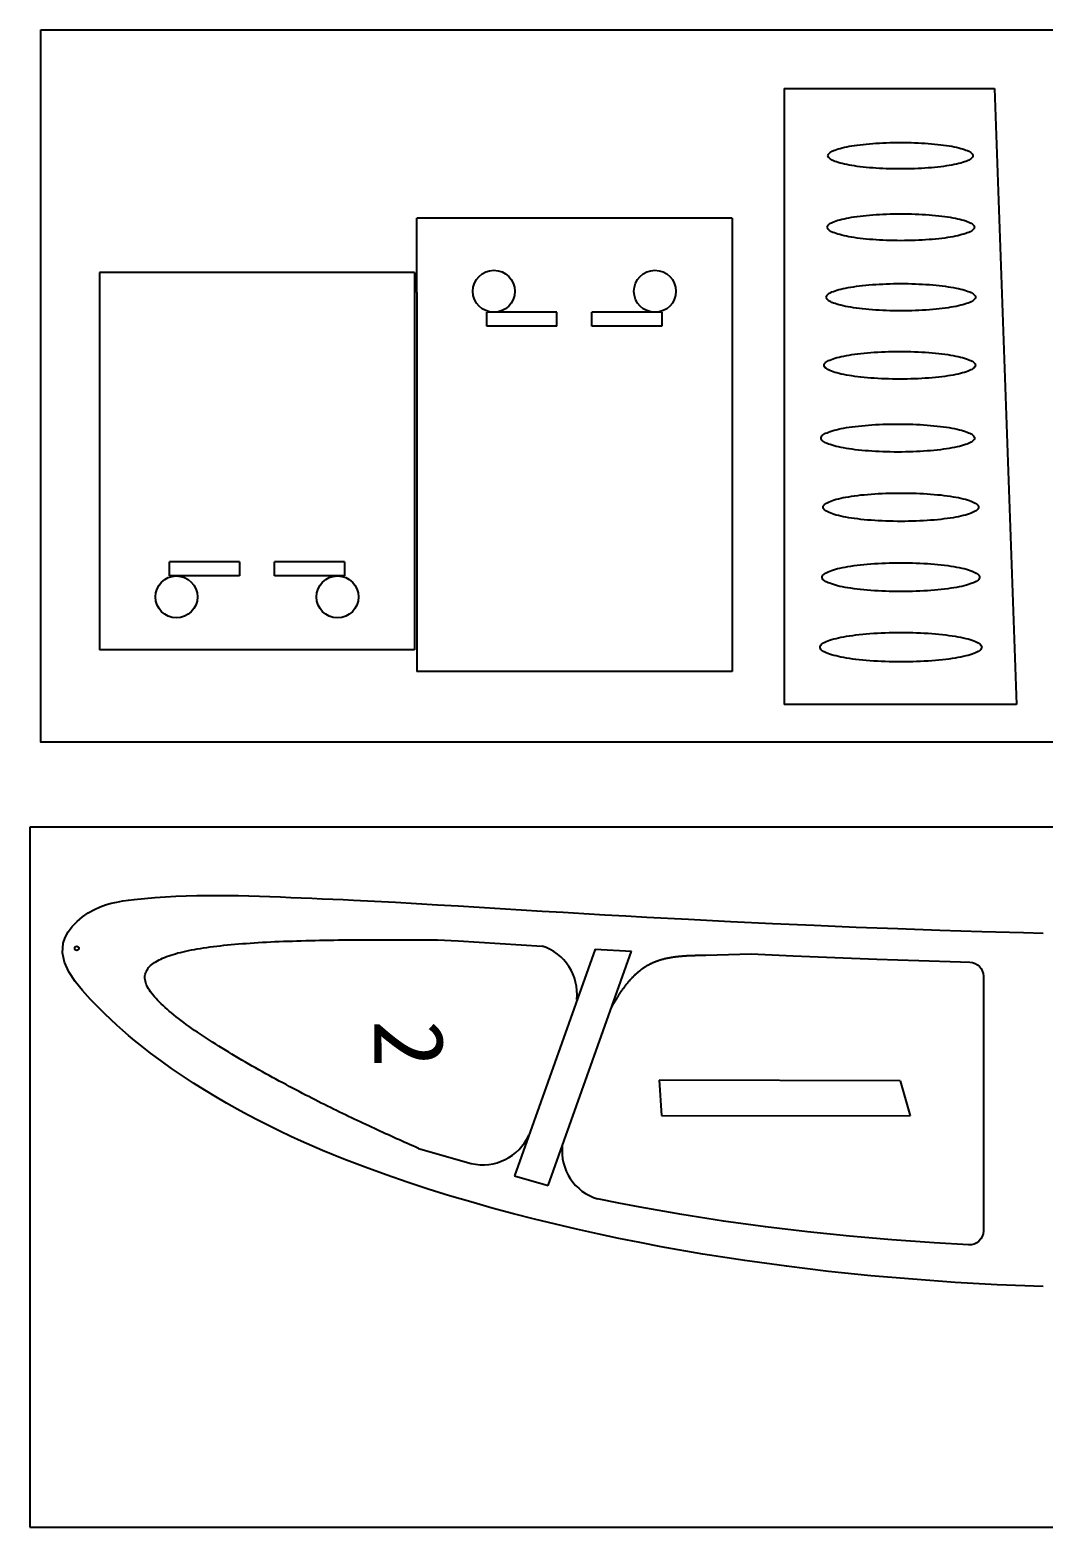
# Model space of a CAD drawing. Header units: inches. Extents: x 33 to 1703, y 106 to 883.
# Drawn here: x 34.3 to 179, y 625.5 to 839.3 of the extents above; entities that cross this region are included whole.
import ezdxf

# ---------------------------------------------------------------- set-up
doc = ezdxf.new("R2010")
doc.units = ezdxf.units.IN
doc.header["$MEASUREMENT"] = 0
doc.layers.add('7', color=7, linetype='Continuous')
doc.styles.add('样式_4', font='txt', dxfattribs={"height": 10})

msp = doc.modelspace()

# ---------------------------------------------------------------- linework, layer by layer
at = {"color": 0}
msp.add_line((142, 830.96), (172.04, 830.96), dxfattribs=at)
for p, q in [((142, 830.96), (142, 742.96)), ((172.04, 830.96), (175.15, 742.96)), ((134.54, 812.45), (89.54, 812.45)), ((89.54, 801.84), (89.54, 812.45)), ((134.54, 812.45), (134.56, 747.71)), ((44.21, 804.7), (44.21, 750.8)), ((89.21, 804.7), (44.21, 804.7)), ((89.21, 804.7), (89.21, 750.8)), ((89.54, 801.84), (89.54, 747.71)), ((134.54, 801.84), (134.54, 801.84)), ((109.54, 799.01), (99.54, 799.01)), ((99.54, 797.01), (99.54, 799.01)), ((109.54, 797.01), (109.54, 799.01)), ((124.54, 799.01), (114.54, 799.01)), ((114.54, 797.01), (114.54, 799.01)), ((124.54, 799.01), (124.54, 797.01)), ((109.54, 797.01), (99.54, 797.01)), ((124.54, 797.01), (114.54, 797.01)), ((134.55, 796.84), (134.54, 796.84)), ((89.54, 783.73), (89.54, 778.73)), ((134.55, 783.73), (134.54, 783.73)), ((134.54, 783.73), (134.54, 778.73)), ((134.54, 778.73), (134.55, 778.73)), ((64.21, 763.35), (54.21, 763.35)), ((54.21, 761.35), (54.21, 763.35)), ((64.21, 763.35), (64.21, 761.35)), ((79.21, 763.35), (69.21, 763.35)), ((69.21, 761.35), (69.21, 763.35)), ((79.21, 763.35), (79.21, 761.35)), ((64.21, 761.35), (54.21, 761.35)), ((79.21, 761.35), (69.21, 761.35)), ((89.21, 750.8), (44.21, 750.8)), ((134.56, 747.71), (89.54, 747.71)), ((175.15, 742.96), (142, 742.96)), ((1034.3, 725.47), (34.3, 725.47)), ((34.3, 725.47), (34.3, 625.47)), ((34.3, 625.47), (1034.3, 625.47))]:
    msp.add_line(p, q)
at = {"color": 3}
for p, q in [((115.01, 708.04), (103.47, 675.65)), ((115.01, 708.04), (120.19, 707.75)), ((108.29, 674.27), (120.19, 707.75)), ((89.76, 679.56), (97.3, 677.41)), ((103.47, 675.65), (108.29, 674.27))]:
    msp.add_line(p, q, dxfattribs=at)
at = {"color": 4}
for p, q in [((124.15, 689.29), (124.46, 684.28)), ((158.54, 689.2), (124.15, 689.29)), ((158.54, 689.2), (160, 684.22)), ((124.46, 684.28), (160, 684.22))]:
    msp.add_line(p, q, dxfattribs=at)
msp.add_lwpolyline([(35.84, 839.35), (394.56, 839.35), (394.56, 737.58), (35.84, 737.58)], close=True)
for points in [[(148.24, 821.38, 0), (148.25, 821.47, 0), (148.29, 821.56, 0), (148.35, 821.65, 0), (148.44, 821.75, 0), (148.55, 821.84, 0), (148.69, 821.93, 0), (148.85, 822.01, 0), (149.03, 822.1, 0), (149.23, 822.19, 0), (149.46, 822.27, 0), (149.71, 822.35, 0), (149.98, 822.43, 0), (150.28, 822.5, 0), (150.59, 822.58, 0), (150.92, 822.65, 0), (151.27, 822.72, 0), (151.64, 822.78, 0), (152.02, 822.84, 0), (152.43, 822.9, 0), (152.84, 822.95, 0), (153.27, 823, 0), (153.71, 823.05, 0), (154.17, 823.09, 0), (154.63, 823.13, 0), (155.1, 823.16, 0), (155.59, 823.19, 0), (156.08, 823.21, 0), (156.57, 823.23, 0), (157.07, 823.25, 0), (157.58, 823.26, 0), (158.08, 823.27, 0), (158.59, 823.27, 0), (159.1, 823.27, 0), (159.61, 823.26, 0), (160.11, 823.25, 0), (160.61, 823.23, 0), (161.11, 823.21, 0), (161.6, 823.19, 0), (162.08, 823.16, 0), (162.55, 823.13, 0), (163.02, 823.09, 0), (163.47, 823.05, 0), (163.91, 823, 0), (164.34, 822.95, 0), (164.76, 822.9, 0), (165.16, 822.84, 0), (165.54, 822.78, 0), (165.91, 822.72, 0), (166.26, 822.65, 0), (166.59, 822.58, 0), (166.91, 822.5, 0), (167.2, 822.43, 0), (167.47, 822.35, 0), (167.72, 822.27, 0), (167.95, 822.19, 0), (168.16, 822.1, 0), (168.34, 822.01, 0), (168.5, 821.93, 0), (168.63, 821.84, 0), (168.74, 821.75, 0), (168.83, 821.65, 0), (168.89, 821.56, 0), (168.93, 821.47, 0), (168.94, 821.38, 0), (168.93, 821.28, 0), (168.89, 821.19, 0), (168.83, 821.1, 0), (168.74, 821.01, 0), (168.63, 820.92, 0), (168.5, 820.83, 0), (168.34, 820.74, 0), (168.16, 820.65, 0), (167.95, 820.57, 0), (167.72, 820.48, 0), (167.47, 820.4, 0), (167.2, 820.33, 0), (166.91, 820.25, 0), (166.59, 820.18, 0), (166.26, 820.11, 0), (165.91, 820.04, 0), (165.54, 819.97, 0), (165.16, 819.91, 0), (164.76, 819.86, 0), (164.34, 819.8, 0), (163.91, 819.75, 0), (163.47, 819.71, 0), (163.02, 819.67, 0), (162.55, 819.63, 0), (162.08, 819.59, 0), (161.6, 819.57, 0), (161.11, 819.54, 0), (160.61, 819.52, 0), (160.11, 819.5, 0), (159.61, 819.49, 0), (159.1, 819.49, 0), (158.59, 819.48, 0), (158.08, 819.49, 0), (157.58, 819.49, 0), (157.07, 819.5, 0), (156.57, 819.52, 0), (156.08, 819.54, 0), (155.59, 819.57, 0), (155.1, 819.59, 0), (154.63, 819.63, 0), (154.17, 819.67, 0), (153.71, 819.71, 0), (153.27, 819.75, 0), (152.84, 819.8, 0), (152.43, 819.86, 0), (152.02, 819.91, 0), (151.64, 819.97, 0), (151.27, 820.04, 0), (150.92, 820.11, 0), (150.59, 820.18, 0), (150.28, 820.25, 0), (149.98, 820.33, 0), (149.71, 820.4, 0), (149.46, 820.48, 0), (149.23, 820.57, 0), (149.03, 820.65, 0), (148.85, 820.74, 0), (148.69, 820.83, 0), (148.55, 820.92, 0), (148.44, 821.01, 0), (148.35, 821.1, 0), (148.29, 821.19, 0), (148.25, 821.28, 0), (148.24, 821.38, 0)], [(148.15, 811.17, 0), (148.16, 811.26, 0), (148.2, 811.35, 0), (148.27, 811.45, 0), (148.35, 811.54, 0), (148.47, 811.63, 0), (148.6, 811.72, 0), (148.77, 811.81, 0), (148.95, 811.9, 0), (149.16, 811.99, 0), (149.39, 812.07, 0), (149.65, 812.15, 0), (149.92, 812.23, 0), (150.22, 812.31, 0), (150.54, 812.38, 0), (150.87, 812.46, 0), (151.23, 812.52, 0), (151.6, 812.59, 0), (151.99, 812.65, 0), (152.4, 812.71, 0), (152.82, 812.76, 0), (153.25, 812.81, 0), (153.7, 812.86, 0), (154.16, 812.9, 0), (154.63, 812.94, 0), (155.11, 812.97, 0), (155.6, 813, 0), (156.1, 813.03, 0), (156.6, 813.05, 0), (157.11, 813.06, 0), (157.62, 813.08, 0), (158.14, 813.08, 0), (158.65, 813.09, 0), (159.17, 813.08, 0), (159.68, 813.08, 0), (160.19, 813.06, 0), (160.7, 813.05, 0), (161.2, 813.03, 0), (161.7, 813, 0), (162.19, 812.97, 0), (162.67, 812.94, 0), (163.14, 812.9, 0), (163.6, 812.86, 0), (164.05, 812.81, 0), (164.48, 812.76, 0), (164.91, 812.71, 0), (165.31, 812.65, 0), (165.7, 812.59, 0), (166.08, 812.52, 0), (166.43, 812.46, 0), (166.77, 812.38, 0), (167.08, 812.31, 0), (167.38, 812.23, 0), (167.66, 812.15, 0), (167.91, 812.07, 0), (168.14, 811.99, 0), (168.35, 811.9, 0), (168.54, 811.81, 0), (168.7, 811.72, 0), (168.84, 811.63, 0), (168.95, 811.54, 0), (169.04, 811.45, 0), (169.1, 811.35, 0), (169.14, 811.26, 0), (169.15, 811.17, 0), (169.14, 811.07, 0), (169.1, 810.98, 0), (169.04, 810.88, 0), (168.95, 810.79, 0), (168.84, 810.7, 0), (168.7, 810.61, 0), (168.54, 810.52, 0), (168.35, 810.43, 0), (168.14, 810.34, 0), (167.91, 810.26, 0), (167.66, 810.18, 0), (167.38, 810.1, 0), (167.08, 810.02, 0), (166.77, 809.95, 0), (166.43, 809.88, 0), (166.08, 809.81, 0), (165.7, 809.74, 0), (165.31, 809.68, 0), (164.91, 809.62, 0), (164.48, 809.57, 0), (164.05, 809.52, 0), (163.6, 809.47, 0), (163.14, 809.43, 0), (162.67, 809.39, 0), (162.19, 809.36, 0), (161.7, 809.33, 0), (161.2, 809.3, 0), (160.7, 809.28, 0), (160.19, 809.27, 0), (159.68, 809.25, 0), (159.17, 809.25, 0), (158.65, 809.24, 0), (158.14, 809.25, 0), (157.62, 809.25, 0), (157.11, 809.27, 0), (156.6, 809.28, 0), (156.1, 809.3, 0), (155.6, 809.33, 0), (155.11, 809.36, 0), (154.63, 809.39, 0), (154.16, 809.43, 0), (153.7, 809.47, 0), (153.25, 809.52, 0), (152.82, 809.57, 0), (152.4, 809.62, 0), (151.99, 809.68, 0), (151.6, 809.74, 0), (151.23, 809.81, 0), (150.87, 809.88, 0), (150.54, 809.95, 0), (150.22, 810.02, 0), (149.92, 810.1, 0), (149.65, 810.18, 0), (149.39, 810.26, 0), (149.16, 810.34, 0), (148.95, 810.43, 0), (148.77, 810.52, 0), (148.6, 810.61, 0), (148.47, 810.7, 0), (148.35, 810.79, 0), (148.27, 810.88, 0), (148.2, 810.98, 0), (148.16, 811.07, 0), (148.15, 811.17, 0)], [(148, 801.17, 0), (148.02, 801.26, 0), (148.06, 801.36, 0), (148.12, 801.45, 0), (148.21, 801.55, 0), (148.32, 801.64, 0), (148.46, 801.73, 0), (148.63, 801.82, 0), (148.81, 801.91, 0), (149.03, 802, 0), (149.26, 802.08, 0), (149.52, 802.17, 0), (149.8, 802.25, 0), (150.1, 802.33, 0), (150.42, 802.4, 0), (150.76, 802.47, 0), (151.12, 802.54, 0), (151.5, 802.61, 0), (151.9, 802.67, 0), (152.31, 802.73, 0), (152.74, 802.78, 0), (153.18, 802.84, 0), (153.63, 802.88, 0), (154.1, 802.93, 0), (154.58, 802.96, 0), (155.06, 803, 0), (155.56, 803.03, 0), (156.06, 803.05, 0), (156.57, 803.08, 0), (157.09, 803.09, 0), (157.61, 803.1, 0), (158.13, 803.11, 0), (158.65, 803.11, 0), (159.17, 803.11, 0), (159.7, 803.1, 0), (160.21, 803.09, 0), (160.73, 803.08, 0), (161.24, 803.05, 0), (161.74, 803.03, 0), (162.24, 803, 0), (162.73, 802.96, 0), (163.2, 802.93, 0), (163.67, 802.88, 0), (164.13, 802.84, 0), (164.57, 802.78, 0), (164.99, 802.73, 0), (165.41, 802.67, 0), (165.8, 802.61, 0), (166.18, 802.54, 0), (166.54, 802.47, 0), (166.88, 802.4, 0), (167.2, 802.33, 0), (167.5, 802.25, 0), (167.78, 802.17, 0), (168.04, 802.08, 0), (168.28, 802, 0), (168.49, 801.91, 0), (168.68, 801.82, 0), (168.84, 801.73, 0), (168.98, 801.64, 0), (169.09, 801.55, 0), (169.18, 801.45, 0), (169.25, 801.36, 0), (169.29, 801.26, 0), (169.3, 801.17, 0), (169.29, 801.07, 0), (169.25, 800.97, 0), (169.18, 800.88, 0), (169.09, 800.79, 0), (168.98, 800.69, 0), (168.84, 800.6, 0), (168.68, 800.51, 0), (168.49, 800.42, 0), (168.28, 800.33, 0), (168.04, 800.25, 0), (167.78, 800.16, 0), (167.5, 800.08, 0), (167.2, 800.01, 0), (166.88, 799.93, 0), (166.54, 799.86, 0), (166.18, 799.79, 0), (165.8, 799.72, 0), (165.41, 799.66, 0), (164.99, 799.6, 0), (164.57, 799.55, 0), (164.13, 799.49, 0), (163.67, 799.45, 0), (163.2, 799.4, 0), (162.73, 799.37, 0), (162.24, 799.33, 0), (161.74, 799.3, 0), (161.24, 799.28, 0), (160.73, 799.26, 0), (160.21, 799.24, 0), (159.7, 799.23, 0), (159.17, 799.22, 0), (158.65, 799.22, 0), (158.13, 799.22, 0), (157.61, 799.23, 0), (157.09, 799.24, 0), (156.57, 799.26, 0), (156.06, 799.28, 0), (155.56, 799.3, 0), (155.06, 799.33, 0), (154.58, 799.37, 0), (154.1, 799.4, 0), (153.63, 799.45, 0), (153.18, 799.49, 0), (152.74, 799.55, 0), (152.31, 799.6, 0), (151.9, 799.66, 0), (151.5, 799.72, 0), (151.12, 799.79, 0), (150.76, 799.86, 0), (150.42, 799.93, 0), (150.1, 800.01, 0), (149.8, 800.08, 0), (149.52, 800.16, 0), (149.26, 800.25, 0), (149.03, 800.33, 0), (148.81, 800.42, 0), (148.63, 800.51, 0), (148.46, 800.6, 0), (148.32, 800.69, 0), (148.21, 800.79, 0), (148.12, 800.88, 0), (148.06, 800.97, 0), (148.02, 801.07, 0), (148, 801.17, 0)], [(147.7, 791.44, 0), (147.72, 791.53, 0), (147.76, 791.63, 0), (147.82, 791.73, 0), (147.91, 791.82, 0), (148.03, 791.92, 0), (148.17, 792.01, 0), (148.33, 792.1, 0), (148.53, 792.19, 0), (148.74, 792.28, 0), (148.98, 792.37, 0), (149.24, 792.45, 0), (149.52, 792.54, 0), (149.83, 792.61, 0), (150.15, 792.69, 0), (150.5, 792.76, 0), (150.87, 792.83, 0), (151.25, 792.9, 0), (151.65, 792.96, 0), (152.07, 793.02, 0), (152.5, 793.08, 0), (152.95, 793.13, 0), (153.41, 793.18, 0), (153.88, 793.22, 0), (154.37, 793.26, 0), (154.86, 793.3, 0), (155.36, 793.33, 0), (155.88, 793.35, 0), (156.39, 793.37, 0), (156.91, 793.39, 0), (157.44, 793.4, 0), (157.97, 793.41, 0), (158.5, 793.41, 0), (159.03, 793.41, 0), (159.56, 793.4, 0), (160.08, 793.39, 0), (160.6, 793.37, 0), (161.12, 793.35, 0), (161.63, 793.33, 0), (162.14, 793.3, 0), (162.63, 793.26, 0), (163.11, 793.22, 0), (163.59, 793.18, 0), (164.05, 793.13, 0), (164.5, 793.08, 0), (164.93, 793.02, 0), (165.35, 792.96, 0), (165.75, 792.9, 0), (166.13, 792.83, 0), (166.5, 792.76, 0), (166.84, 792.69, 0), (167.17, 792.61, 0), (167.47, 792.54, 0), (167.76, 792.45, 0), (168.02, 792.37, 0), (168.26, 792.28, 0), (168.47, 792.19, 0), (168.66, 792.1, 0), (168.83, 792.01, 0), (168.97, 791.92, 0), (169.09, 791.82, 0), (169.18, 791.73, 0), (169.24, 791.63, 0), (169.28, 791.53, 0), (169.29, 791.44, 0), (169.28, 791.34, 0), (169.24, 791.24, 0), (169.18, 791.15, 0), (169.09, 791.05, 0), (168.97, 790.96, 0), (168.83, 790.86, 0), (168.66, 790.77, 0), (168.47, 790.68, 0), (168.26, 790.59, 0), (168.02, 790.51, 0), (167.76, 790.42, 0), (167.47, 790.34, 0), (167.17, 790.26, 0), (166.84, 790.19, 0), (166.5, 790.11, 0), (166.13, 790.04, 0), (165.75, 789.98, 0), (165.35, 789.91, 0), (164.93, 789.85, 0), (164.5, 789.8, 0), (164.05, 789.74, 0), (163.59, 789.7, 0), (163.11, 789.65, 0), (162.63, 789.61, 0), (162.14, 789.58, 0), (161.63, 789.55, 0), (161.12, 789.52, 0), (160.6, 789.5, 0), (160.08, 789.48, 0), (159.56, 789.47, 0), (159.03, 789.47, 0), (158.5, 789.46, 0), (157.97, 789.47, 0), (157.44, 789.47, 0), (156.91, 789.48, 0), (156.39, 789.5, 0), (155.88, 789.52, 0), (155.36, 789.55, 0), (154.86, 789.58, 0), (154.37, 789.61, 0), (153.88, 789.65, 0), (153.41, 789.7, 0), (152.95, 789.74, 0), (152.5, 789.8, 0), (152.07, 789.85, 0), (151.65, 789.91, 0), (151.25, 789.98, 0), (150.87, 790.04, 0), (150.5, 790.11, 0), (150.15, 790.19, 0), (149.83, 790.26, 0), (149.52, 790.34, 0), (149.24, 790.42, 0), (148.98, 790.51, 0), (148.74, 790.59, 0), (148.53, 790.68, 0), (148.33, 790.77, 0), (148.17, 790.86, 0), (148.03, 790.96, 0), (147.91, 791.05, 0), (147.82, 791.15, 0), (147.76, 791.24, 0), (147.72, 791.34, 0), (147.7, 791.44, 0)], [(147.27, 781.05, 0), (147.29, 781.15, 0), (147.33, 781.24, 0), (147.39, 781.34, 0), (147.48, 781.44, 0), (147.6, 781.53, 0), (147.75, 781.63, 0), (147.91, 781.72, 0), (148.11, 781.81, 0), (148.32, 781.9, 0), (148.57, 781.99, 0), (148.83, 782.08, 0), (149.12, 782.16, 0), (149.43, 782.24, 0), (149.76, 782.32, 0), (150.11, 782.39, 0), (150.48, 782.46, 0), (150.87, 782.53, 0), (151.27, 782.59, 0), (151.7, 782.66, 0), (152.14, 782.71, 0), (152.59, 782.76, 0), (153.06, 782.81, 0), (153.54, 782.86, 0), (154.03, 782.9, 0), (154.53, 782.93, 0), (155.04, 782.96, 0), (155.56, 782.99, 0), (156.08, 783.01, 0), (156.61, 783.03, 0), (157.14, 783.04, 0), (157.68, 783.05, 0), (158.22, 783.05, 0), (158.75, 783.05, 0), (159.29, 783.04, 0), (159.82, 783.03, 0), (160.35, 783.01, 0), (160.88, 782.99, 0), (161.39, 782.96, 0), (161.9, 782.93, 0), (162.4, 782.9, 0), (162.9, 782.86, 0), (163.38, 782.81, 0), (163.84, 782.76, 0), (164.3, 782.71, 0), (164.74, 782.66, 0), (165.16, 782.59, 0), (165.57, 782.53, 0), (165.95, 782.46, 0), (166.33, 782.39, 0), (166.68, 782.32, 0), (167.01, 782.24, 0), (167.32, 782.16, 0), (167.6, 782.08, 0), (167.87, 781.99, 0), (168.11, 781.9, 0), (168.33, 781.81, 0), (168.52, 781.72, 0), (168.69, 781.63, 0), (168.83, 781.53, 0), (168.95, 781.44, 0), (169.04, 781.34, 0), (169.11, 781.24, 0), (169.15, 781.15, 0), (169.16, 781.05, 0), (169.15, 780.95, 0), (169.11, 780.85, 0), (169.04, 780.75, 0), (168.95, 780.66, 0), (168.83, 780.56, 0), (168.69, 780.47, 0), (168.52, 780.37, 0), (168.33, 780.28, 0), (168.11, 780.19, 0), (167.87, 780.1, 0), (167.6, 780.02, 0), (167.32, 779.94, 0), (167.01, 779.86, 0), (166.68, 779.78, 0), (166.33, 779.7, 0), (165.95, 779.63, 0), (165.57, 779.56, 0), (165.16, 779.5, 0), (164.74, 779.44, 0), (164.3, 779.38, 0), (163.84, 779.33, 0), (163.38, 779.28, 0), (162.9, 779.24, 0), (162.4, 779.2, 0), (161.9, 779.16, 0), (161.39, 779.13, 0), (160.88, 779.11, 0), (160.35, 779.08, 0), (159.82, 779.07, 0), (159.29, 779.06, 0), (158.75, 779.05, 0), (158.22, 779.05, 0), (157.68, 779.05, 0), (157.14, 779.06, 0), (156.61, 779.07, 0), (156.08, 779.08, 0), (155.56, 779.11, 0), (155.04, 779.13, 0), (154.53, 779.16, 0), (154.03, 779.2, 0), (153.54, 779.24, 0), (153.06, 779.28, 0), (152.59, 779.33, 0), (152.14, 779.38, 0), (151.7, 779.44, 0), (151.27, 779.5, 0), (150.87, 779.56, 0), (150.48, 779.63, 0), (150.11, 779.7, 0), (149.76, 779.78, 0), (149.43, 779.86, 0), (149.12, 779.94, 0), (148.83, 780.02, 0), (148.57, 780.1, 0), (148.32, 780.19, 0), (148.11, 780.28, 0), (147.91, 780.37, 0), (147.75, 780.47, 0), (147.6, 780.56, 0), (147.48, 780.66, 0), (147.39, 780.75, 0), (147.33, 780.85, 0), (147.29, 780.95, 0), (147.27, 781.05, 0)], [(147.56, 771.17, 0), (147.57, 771.26, 0), (147.61, 771.36, 0), (147.68, 771.46, 0), (147.77, 771.56, 0), (147.89, 771.66, 0), (148.04, 771.75, 0), (148.21, 771.85, 0), (148.4, 771.94, 0), (148.63, 772.03, 0), (148.87, 772.12, 0), (149.14, 772.21, 0), (149.43, 772.29, 0), (149.74, 772.37, 0), (150.08, 772.45, 0), (150.43, 772.53, 0), (150.81, 772.6, 0), (151.2, 772.67, 0), (151.62, 772.73, 0), (152.04, 772.79, 0), (152.49, 772.85, 0), (152.95, 772.91, 0), (153.42, 772.95, 0), (153.91, 773, 0), (154.41, 773.04, 0), (154.92, 773.08, 0), (155.43, 773.11, 0), (155.96, 773.13, 0), (156.49, 773.15, 0), (157.02, 773.17, 0), (157.56, 773.18, 0), (158.11, 773.19, 0), (158.65, 773.19, 0), (159.2, 773.19, 0), (159.74, 773.18, 0), (160.28, 773.17, 0), (160.82, 773.15, 0), (161.35, 773.13, 0), (161.87, 773.11, 0), (162.39, 773.08, 0), (162.9, 773.04, 0), (163.39, 773, 0), (163.88, 772.95, 0), (164.35, 772.91, 0), (164.81, 772.85, 0), (165.26, 772.79, 0), (165.69, 772.73, 0), (166.1, 772.67, 0), (166.49, 772.6, 0), (166.87, 772.53, 0), (167.22, 772.45, 0), (167.56, 772.37, 0), (167.87, 772.29, 0), (168.16, 772.21, 0), (168.43, 772.12, 0), (168.68, 772.03, 0), (168.9, 771.94, 0), (169.09, 771.85, 0), (169.26, 771.75, 0), (169.41, 771.66, 0), (169.53, 771.56, 0), (169.62, 771.46, 0), (169.69, 771.36, 0), (169.73, 771.26, 0), (169.74, 771.17, 0), (169.73, 771.07, 0), (169.69, 770.97, 0), (169.62, 770.87, 0), (169.53, 770.77, 0), (169.41, 770.67, 0), (169.26, 770.58, 0), (169.09, 770.48, 0), (168.9, 770.39, 0), (168.68, 770.3, 0), (168.43, 770.21, 0), (168.16, 770.12, 0), (167.87, 770.04, 0), (167.56, 769.96, 0), (167.22, 769.88, 0), (166.87, 769.8, 0), (166.49, 769.73, 0), (166.1, 769.66, 0), (165.69, 769.6, 0), (165.26, 769.54, 0), (164.81, 769.48, 0), (164.35, 769.43, 0), (163.88, 769.38, 0), (163.39, 769.33, 0), (162.9, 769.29, 0), (162.39, 769.26, 0), (161.87, 769.22, 0), (161.35, 769.2, 0), (160.82, 769.18, 0), (160.28, 769.16, 0), (159.74, 769.15, 0), (159.2, 769.14, 0), (158.65, 769.14, 0), (158.11, 769.14, 0), (157.56, 769.15, 0), (157.02, 769.16, 0), (156.49, 769.18, 0), (155.96, 769.2, 0), (155.43, 769.22, 0), (154.92, 769.26, 0), (154.41, 769.29, 0), (153.91, 769.33, 0), (153.42, 769.38, 0), (152.95, 769.43, 0), (152.49, 769.48, 0), (152.04, 769.54, 0), (151.62, 769.6, 0), (151.2, 769.66, 0), (150.81, 769.73, 0), (150.43, 769.8, 0), (150.08, 769.88, 0), (149.74, 769.96, 0), (149.43, 770.04, 0), (149.14, 770.12, 0), (148.87, 770.21, 0), (148.63, 770.3, 0), (148.4, 770.39, 0), (148.21, 770.48, 0), (148.04, 770.58, 0), (147.89, 770.67, 0), (147.77, 770.77, 0), (147.68, 770.87, 0), (147.61, 770.97, 0), (147.57, 771.07, 0), (147.56, 771.17, 0)], [(147.41, 761.17, 0), (147.43, 761.27, 0), (147.47, 761.37, 0), (147.53, 761.47, 0), (147.63, 761.57, 0), (147.75, 761.66, 0), (147.9, 761.76, 0), (148.07, 761.86, 0), (148.27, 761.95, 0), (148.49, 762.04, 0), (148.74, 762.13, 0), (149.01, 762.22, 0), (149.31, 762.31, 0), (149.62, 762.39, 0), (149.96, 762.47, 0), (150.32, 762.55, 0), (150.7, 762.62, 0), (151.1, 762.69, 0), (151.52, 762.75, 0), (151.96, 762.82, 0), (152.41, 762.87, 0), (152.87, 762.93, 0), (153.35, 762.98, 0), (153.85, 763.02, 0), (154.35, 763.06, 0), (154.87, 763.1, 0), (155.39, 763.13, 0), (155.92, 763.16, 0), (156.46, 763.18, 0), (157, 763.2, 0), (157.55, 763.21, 0), (158.1, 763.22, 0), (158.65, 763.22, 0), (159.2, 763.22, 0), (159.75, 763.21, 0), (160.3, 763.2, 0), (160.84, 763.18, 0), (161.38, 763.16, 0), (161.91, 763.13, 0), (162.44, 763.1, 0), (162.95, 763.06, 0), (163.46, 763.02, 0), (163.95, 762.98, 0), (164.43, 762.93, 0), (164.9, 762.87, 0), (165.35, 762.82, 0), (165.78, 762.75, 0), (166.2, 762.69, 0), (166.6, 762.62, 0), (166.98, 762.55, 0), (167.34, 762.47, 0), (167.68, 762.39, 0), (168, 762.31, 0), (168.29, 762.22, 0), (168.56, 762.13, 0), (168.81, 762.04, 0), (169.03, 761.95, 0), (169.23, 761.86, 0), (169.41, 761.76, 0), (169.55, 761.66, 0), (169.67, 761.57, 0), (169.77, 761.47, 0), (169.84, 761.37, 0), (169.88, 761.27, 0), (169.89, 761.17, 0), (169.88, 761.06, 0), (169.84, 760.96, 0), (169.77, 760.86, 0), (169.67, 760.76, 0), (169.55, 760.67, 0), (169.41, 760.57, 0), (169.23, 760.47, 0), (169.03, 760.38, 0), (168.81, 760.29, 0), (168.56, 760.2, 0), (168.29, 760.11, 0), (168, 760.02, 0), (167.68, 759.94, 0), (167.34, 759.86, 0), (166.98, 759.78, 0), (166.6, 759.71, 0), (166.2, 759.64, 0), (165.78, 759.58, 0), (165.35, 759.51, 0), (164.9, 759.46, 0), (164.43, 759.4, 0), (163.95, 759.35, 0), (163.46, 759.31, 0), (162.95, 759.27, 0), (162.44, 759.23, 0), (161.91, 759.2, 0), (161.38, 759.17, 0), (160.84, 759.15, 0), (160.3, 759.13, 0), (159.75, 759.12, 0), (159.2, 759.11, 0), (158.65, 759.11, 0), (158.1, 759.11, 0), (157.55, 759.12, 0), (157, 759.13, 0), (156.46, 759.15, 0), (155.92, 759.17, 0), (155.39, 759.2, 0), (154.87, 759.23, 0), (154.35, 759.27, 0), (153.85, 759.31, 0), (153.35, 759.35, 0), (152.87, 759.4, 0), (152.41, 759.46, 0), (151.96, 759.51, 0), (151.52, 759.58, 0), (151.1, 759.64, 0), (150.7, 759.71, 0), (150.32, 759.78, 0), (149.96, 759.86, 0), (149.62, 759.94, 0), (149.31, 760.02, 0), (149.01, 760.11, 0), (148.74, 760.2, 0), (148.49, 760.29, 0), (148.27, 760.38, 0), (148.07, 760.47, 0), (147.9, 760.57, 0), (147.75, 760.67, 0), (147.63, 760.76, 0), (147.53, 760.86, 0), (147.47, 760.96, 0), (147.43, 761.06, 0), (147.41, 761.17, 0)], [(147.12, 751.17, 0), (147.13, 751.27, 0), (147.17, 751.37, 0), (147.24, 751.47, 0), (147.34, 751.58, 0), (147.46, 751.68, 0), (147.61, 751.78, 0), (147.79, 751.88, 0), (147.99, 751.97, 0), (148.22, 752.07, 0), (148.48, 752.16, 0), (148.76, 752.25, 0), (149.06, 752.34, 0), (149.39, 752.42, 0), (149.74, 752.5, 0), (150.1, 752.58, 0), (150.5, 752.66, 0), (150.91, 752.73, 0), (151.33, 752.8, 0), (151.78, 752.86, 0), (152.24, 752.92, 0), (152.72, 752.97, 0), (153.21, 753.03, 0), (153.72, 753.07, 0), (154.24, 753.11, 0), (154.77, 753.15, 0), (155.3, 753.18, 0), (155.85, 753.21, 0), (156.4, 753.23, 0), (156.96, 753.25, 0), (157.52, 753.26, 0), (158.09, 753.27, 0), (158.65, 753.28, 0), (159.22, 753.27, 0), (159.78, 753.26, 0), (160.34, 753.25, 0), (160.9, 753.23, 0), (161.45, 753.21, 0), (162, 753.18, 0), (162.54, 753.15, 0), (163.07, 753.11, 0), (163.58, 753.07, 0), (164.09, 753.03, 0), (164.58, 752.97, 0), (165.06, 752.92, 0), (165.52, 752.86, 0), (165.97, 752.8, 0), (166.4, 752.73, 0), (166.81, 752.66, 0), (167.2, 752.58, 0), (167.57, 752.5, 0), (167.92, 752.42, 0), (168.24, 752.34, 0), (168.54, 752.25, 0), (168.82, 752.16, 0), (169.08, 752.07, 0), (169.31, 751.97, 0), (169.51, 751.88, 0), (169.69, 751.78, 0), (169.84, 751.68, 0), (169.96, 751.58, 0), (170.06, 751.47, 0), (170.13, 751.37, 0), (170.17, 751.27, 0), (170.19, 751.17, 0), (170.17, 751.06, 0), (170.13, 750.96, 0), (170.06, 750.86, 0), (169.96, 750.75, 0), (169.84, 750.65, 0), (169.69, 750.55, 0), (169.51, 750.45, 0), (169.31, 750.36, 0), (169.08, 750.26, 0), (168.82, 750.17, 0), (168.54, 750.08, 0), (168.24, 749.99, 0), (167.92, 749.91, 0), (167.57, 749.83, 0), (167.2, 749.75, 0), (166.81, 749.67, 0), (166.4, 749.6, 0), (165.97, 749.53, 0), (165.52, 749.47, 0), (165.06, 749.41, 0), (164.58, 749.36, 0), (164.09, 749.3, 0), (163.58, 749.26, 0), (163.07, 749.22, 0), (162.54, 749.18, 0), (162, 749.15, 0), (161.45, 749.12, 0), (160.9, 749.1, 0), (160.34, 749.08, 0), (159.78, 749.07, 0), (159.22, 749.06, 0), (158.65, 749.06, 0), (158.09, 749.06, 0), (157.52, 749.07, 0), (156.96, 749.08, 0), (156.4, 749.1, 0), (155.85, 749.12, 0), (155.3, 749.15, 0), (154.77, 749.18, 0), (154.24, 749.22, 0), (153.72, 749.26, 0), (153.21, 749.3, 0), (152.72, 749.36, 0), (152.24, 749.41, 0), (151.78, 749.47, 0), (151.33, 749.53, 0), (150.91, 749.6, 0), (150.5, 749.67, 0), (150.1, 749.75, 0), (149.74, 749.83, 0), (149.39, 749.91, 0), (149.06, 749.99, 0), (148.76, 750.08, 0), (148.48, 750.17, 0), (148.22, 750.26, 0), (147.99, 750.36, 0), (147.79, 750.45, 0), (147.61, 750.55, 0), (147.46, 750.65, 0), (147.34, 750.75, 0), (147.24, 750.86, 0), (147.17, 750.96, 0), (147.13, 751.06, 0), (147.12, 751.17, 0)]]:
    msp.add_polyline3d(points)
at = {"color": 3}
for points in [[(89.76, 679.56, 0), (89.38, 679.74, 0), (88.99, 679.91, 0), (88.6, 680.08, 0), (88.21, 680.25, 0), (87.82, 680.43, 0), (87.43, 680.6, 0), (87.04, 680.77, 0), (86.65, 680.95, 0), (86.26, 681.13, 0), (85.86, 681.31, 0), (85.47, 681.48, 0), (85.07, 681.66, 0), (84.67, 681.85, 0), (84.27, 682.03, 0), (83.87, 682.21, 0), (83.47, 682.4, 0), (83.07, 682.59, 0), (82.66, 682.77, 0), (82.26, 682.96, 0), (81.85, 683.16, 0), (81.44, 683.35, 0), (81.02, 683.54, 0), (80.61, 683.74, 0), (80.19, 683.94, 0), (79.77, 684.14, 0), (79.35, 684.34, 0), (78.93, 684.55, 0), (78.5, 684.76, 0), (78.08, 684.97, 0), (77.65, 685.18, 0), (77.21, 685.39, 0), (76.78, 685.61, 0), (76.34, 685.83, 0), (75.9, 686.05, 0), (75.46, 686.27, 0), (75.01, 686.5, 0), (74.56, 686.73, 0), (74.11, 686.96, 0), (73.65, 687.19, 0), (73.2, 687.43, 0), (72.73, 687.67, 0), (72.27, 687.92, 0), (71.8, 688.16, 0), (71.33, 688.41, 0), (70.86, 688.67, 0), (70.38, 688.92, 0), (69.9, 689.18, 0), (69.42, 689.44, 0), (68.93, 689.71, 0), (68.45, 689.97, 0), (67.96, 690.24, 0), (67.48, 690.51, 0), (66.99, 690.78, 0), (66.51, 691.06, 0), (66.02, 691.33, 0), (65.54, 691.61, 0), (65.05, 691.89, 0), (64.57, 692.17, 0), (64.09, 692.45, 0), (63.62, 692.73, 0), (63.14, 693.02, 0), (62.67, 693.3, 0), (62.2, 693.59, 0), (61.74, 693.87, 0), (61.28, 694.16, 0), (60.83, 694.44, 0), (60.38, 694.73, 0), (59.93, 695.01, 0), (59.5, 695.3, 0), (59.06, 695.58, 0), (58.64, 695.87, 0), (58.22, 696.15, 0), (57.81, 696.43, 0), (57.41, 696.71, 0), (57.01, 696.99, 0), (56.62, 697.27, 0), (56.25, 697.55, 0), (55.88, 697.83, 0), (55.52, 698.1, 0), (55.17, 698.37, 0), (54.83, 698.64, 0), (54.5, 698.91, 0), (54.18, 699.18, 0), (53.88, 699.44, 0), (53.58, 699.7, 0), (53.3, 699.96, 0), (53.03, 700.22, 0), (52.77, 700.47, 0), (52.53, 700.72, 0), (52.3, 700.97, 0), (52.08, 701.21, 0), (51.88, 701.45, 0), (51.7, 701.69, 0), (51.52, 701.92, 0), (51.37, 702.15, 0), (51.23, 702.38, 0), (51.1, 702.6, 0), (51, 702.82, 0), (50.91, 703.03, 0), (50.83, 703.24, 0), (50.78, 703.44, 0), (50.74, 703.64, 0), (50.72, 703.83, 0), (50.71, 704.02, 0), (50.72, 704.21, 0), (50.75, 704.39, 0), (50.79, 704.56, 0), (50.85, 704.74, 0), (50.93, 704.9, 0), (51.02, 705.07, 0), (51.12, 705.23, 0), (51.24, 705.39, 0), (51.38, 705.54, 0), (51.53, 705.69, 0), (51.7, 705.83, 0), (51.88, 705.97, 0), (52.07, 706.11, 0), (52.28, 706.24, 0), (52.5, 706.37, 0), (52.73, 706.5, 0), (52.98, 706.62, 0), (53.24, 706.74, 0), (53.52, 706.86, 0), (53.81, 706.97, 0), (54.11, 707.08, 0), (54.42, 707.18, 0), (54.75, 707.28, 0), (55.08, 707.38, 0), (55.43, 707.48, 0), (55.79, 707.57, 0), (56.17, 707.66, 0), (56.55, 707.75, 0), (56.94, 707.83, 0), (57.35, 707.91, 0), (57.77, 707.99, 0), (58.19, 708.07, 0), (58.63, 708.14, 0), (59.08, 708.21, 0), (59.54, 708.28, 0), (60.01, 708.34, 0), (60.48, 708.41, 0), (60.97, 708.47, 0), (61.47, 708.52, 0), (61.97, 708.58, 0), (62.49, 708.63, 0), (63.01, 708.68, 0), (63.54, 708.73, 0), (64.08, 708.77, 0), (64.63, 708.82, 0), (65.18, 708.86, 0), (65.75, 708.9, 0), (66.32, 708.94, 0), (66.9, 708.97, 0), (67.48, 709.01, 0), (68.07, 709.04, 0), (68.67, 709.07, 0), (69.28, 709.1, 0), (69.89, 709.12, 0), (70.51, 709.15, 0), (71.14, 709.17, 0), (71.77, 709.19, 0), (72.4, 709.21, 0), (73.04, 709.23, 0), (73.69, 709.25, 0), (74.34, 709.26, 0), (75, 709.28, 0), (75.66, 709.29, 0), (76.33, 709.3, 0), (77, 709.32, 0), (77.67, 709.33, 0), (78.35, 709.34, 0), (79.04, 709.34, 0), (79.72, 709.35, 0), (80.41, 709.36, 0), (81.1, 709.36, 0), (81.8, 709.37, 0), (82.5, 709.37, 0), (83.2, 709.37, 0), (83.9, 709.38, 0), (84.61, 709.38, 0), (85.32, 709.38, 0), (86.03, 709.38, 0), (86.74, 709.38, 0), (87.45, 709.38, 0), (88.17, 709.38, 0), (88.88, 709.38, 0), (89.6, 709.38, 0), (90.32, 709.38, 0), (91.03, 709.38, 0), (91.75, 709.37, 0), (92.47, 709.37, 0)], [(117.33, 699.69, 0), (117.37, 699.76, 0), (117.41, 699.84, 0), (117.46, 699.91, 0), (117.5, 699.99, 0), (117.55, 700.06, 0), (117.59, 700.13, 0), (117.63, 700.21, 0), (117.68, 700.28, 0), (117.72, 700.36, 0), (117.77, 700.43, 0), (117.81, 700.5, 0), (117.85, 700.58, 0), (117.9, 700.65, 0), (117.94, 700.73, 0), (117.99, 700.8, 0), (118.03, 700.87, 0), (118.08, 700.95, 0), (118.12, 701.02, 0), (118.17, 701.09, 0), (118.21, 701.16, 0), (118.26, 701.24, 0), (118.31, 701.31, 0), (118.35, 701.38, 0), (118.4, 701.46, 0), (118.44, 701.53, 0), (118.49, 701.6, 0), (118.54, 701.67, 0), (118.58, 701.74, 0), (118.63, 701.82, 0), (118.68, 701.89, 0), (118.73, 701.96, 0), (118.78, 702.03, 0), (118.82, 702.1, 0), (118.87, 702.17, 0), (118.92, 702.24, 0), (118.97, 702.31, 0), (119.02, 702.38, 0), (119.07, 702.45, 0), (119.12, 702.52, 0), (119.17, 702.59, 0), (119.22, 702.66, 0), (119.28, 702.73, 0), (119.33, 702.8, 0), (119.38, 702.87, 0), (119.43, 702.94, 0), (119.49, 703.01, 0), (119.54, 703.07, 0), (119.59, 703.14, 0), (119.65, 703.21, 0), (119.7, 703.28, 0), (119.76, 703.34, 0), (119.81, 703.41, 0), (119.87, 703.48, 0), (119.93, 703.54, 0), (119.98, 703.61, 0), (120.04, 703.67, 0), (120.1, 703.74, 0), (120.16, 703.8, 0), (120.22, 703.87, 0), (120.27, 703.93, 0), (120.33, 703.99, 0), (120.39, 704.06, 0), (120.46, 704.12, 0), (120.52, 704.18, 0), (120.58, 704.24, 0), (120.64, 704.3, 0), (120.7, 704.36, 0), (120.77, 704.42, 0), (120.83, 704.48, 0), (120.89, 704.54, 0), (120.96, 704.6, 0), (121.02, 704.66, 0), (121.09, 704.71, 0), (121.15, 704.77, 0), (121.22, 704.83, 0), (121.28, 704.88, 0), (121.35, 704.94, 0), (121.42, 704.99, 0), (121.49, 705.05, 0), (121.55, 705.1, 0), (121.62, 705.15, 0), (121.69, 705.2, 0), (121.76, 705.25, 0), (121.83, 705.3, 0), (121.9, 705.35, 0), (121.97, 705.4, 0), (122.04, 705.45, 0), (122.11, 705.49, 0), (122.18, 705.54, 0), (122.26, 705.59, 0), (122.33, 705.63, 0), (122.4, 705.67, 0), (122.47, 705.72, 0), (122.55, 705.76, 0), (122.62, 705.8, 0), (122.69, 705.84, 0), (122.77, 705.88, 0), (122.84, 705.92, 0), (122.92, 705.96, 0), (122.99, 705.99, 0), (123.07, 706.03, 0), (123.14, 706.06, 0), (123.22, 706.1, 0), (123.3, 706.13, 0), (123.38, 706.17, 0), (123.45, 706.2, 0), (123.53, 706.23, 0), (123.61, 706.26, 0), (123.69, 706.29, 0), (123.76, 706.32, 0), (123.84, 706.35, 0), (123.92, 706.38, 0), (124, 706.41, 0), (124.08, 706.43, 0), (124.16, 706.46, 0), (124.24, 706.48, 0), (124.32, 706.51, 0), (124.4, 706.53, 0), (124.48, 706.56, 0), (124.57, 706.58, 0), (124.65, 706.6, 0), (124.73, 706.62, 0), (124.81, 706.65, 0), (124.89, 706.67, 0), (124.98, 706.69, 0), (125.06, 706.71, 0), (125.14, 706.72, 0), (125.23, 706.74, 0), (125.31, 706.76, 0), (125.39, 706.78, 0), (125.48, 706.79, 0), (125.56, 706.81, 0), (125.65, 706.83, 0), (125.73, 706.84, 0), (125.82, 706.86, 0), (125.9, 706.87, 0), (125.99, 706.88, 0), (126.07, 706.9, 0), (126.16, 706.91, 0), (126.24, 706.92, 0), (126.33, 706.94, 0), (126.42, 706.95, 0), (126.5, 706.96, 0), (126.59, 706.97, 0), (126.67, 706.98, 0), (126.76, 706.99, 0), (126.85, 707, 0), (126.94, 707.01, 0), (127.02, 707.02, 0), (127.11, 707.03, 0), (127.2, 707.03, 0), (127.29, 707.04, 0), (127.37, 707.05, 0), (127.46, 707.06, 0), (127.55, 707.06, 0), (127.64, 707.07, 0), (127.73, 707.08, 0), (127.82, 707.08, 0), (127.91, 707.09, 0), (127.99, 707.09, 0), (128.08, 707.1, 0), (128.17, 707.1, 0), (128.26, 707.11, 0), (128.35, 707.11, 0), (128.44, 707.12, 0), (128.53, 707.12, 0), (128.62, 707.12, 0), (128.71, 707.13, 0), (128.8, 707.13, 0), (128.89, 707.13, 0), (128.98, 707.14, 0), (129.07, 707.14, 0), (129.16, 707.14, 0), (129.25, 707.14, 0), (129.34, 707.15, 0), (129.43, 707.15, 0), (129.52, 707.15, 0), (129.61, 707.15, 0), (129.7, 707.15, 0), (129.79, 707.15, 0), (129.88, 707.16, 0), (129.97, 707.16, 0), (130.06, 707.16, 0), (130.15, 707.16, 0), (130.24, 707.16, 0), (130.34, 707.16, 0), (130.43, 707.16, 0), (130.52, 707.17, 0), (130.61, 707.17, 0), (130.7, 707.17, 0), (130.79, 707.17, 0)]]:
    msp.add_polyline3d(points, dxfattribs=at)
for centre in [(100.54, 802.01), (100.54, 802.01), (123.54, 802.01), (123.54, 802.01), (55.21, 758.35), (78.21, 758.35)]:
    msp.add_circle(centre, 3)
msp.add_circle((40.98, 708.14), 0.3, dxfattribs=at)
for centre, radius, start, end in [((105.28, 701.67), 7.13, 353.448, 72.5511), ((98.96, 684.43), 7.21, 256.7135, 335.8251), ((117.41, 679.18), 7.14, 173.7167, 253.2448)]:
    msp.add_arc(centre, radius, start, end, dxfattribs=at)
at = {"layer": '7', "color": 3, "linetype": 'Continuous'}
for points in [[(39.75, 710.5), (40.33, 711.26), (41.02, 711.97), (41.79, 712.63), (42.63, 713.21), (43.51, 713.7), (44.3, 714.06), (45.1, 714.35), (45.9, 714.58), (46.72, 714.76), (47.54, 714.91), (48.36, 715.03), (49.19, 715.13), (50.66, 715.28), (52.14, 715.41), (53.63, 715.51), (55.12, 715.59), (56.61, 715.65), (58.11, 715.69), (59.6, 715.71), (61.09, 715.71), (62.59, 715.7), (64.08, 715.67), (65.57, 715.64), (67.07, 715.59), (68.56, 715.54), (70.05, 715.49), (71.54, 715.43), (73.04, 715.37), (74.53, 715.31), (76.03, 715.24), (77.52, 715.18), (79.01, 715.11), (80.51, 715.04), (83.5, 714.89), (86.49, 714.72), (89.48, 714.55), (92.47, 714.38), (95.46, 714.2), (98.45, 714.01), (101.44, 713.83), (104.43, 713.65), (107.42, 713.47), (110.41, 713.29), (113.4, 713.12), (116.39, 712.95), (119.38, 712.78), (122.37, 712.61), (128.35, 712.3), (134.33, 711.99), (140.3, 711.71), (146.28, 711.44), (152.25, 711.19), (158.23, 710.97), (164.22, 710.75), (170.19, 710.56), (176.16, 710.39), (178.95, 710.31)], [(178.95, 659.84), (172.38, 660.08), (166.41, 660.43), (160.38, 660.86), (154.36, 661.38), (148.34, 662), (142.34, 662.72), (136.36, 663.54), (130.38, 664.47), (124.43, 665.52), (121.4, 666.1), (118.37, 666.7), (115.35, 667.34), (112.34, 668.02), (109.33, 668.72), (106.34, 669.46), (103.35, 670.22), (100.28, 671.05), (97.23, 671.91), (94.19, 672.81), (91.17, 673.75), (88.15, 674.74), (85.16, 675.78), (82.18, 676.86), (80.64, 677.44), (79.1, 678.04), (77.57, 678.66), (76.05, 679.28), (74.54, 679.93), (73.04, 680.59), (71.54, 681.27), (69.99, 682.01), (68.44, 682.77), (66.91, 683.55), (65.38, 684.35), (63.86, 685.18), (62.36, 686.03), (60.86, 686.91), (59.25, 687.89), (57.65, 688.89), (56.07, 689.93), (54.53, 690.99), (53.01, 692.07), (51.53, 693.17), (50.09, 694.29), (49.24, 694.99), (48.39, 695.7), (47.55, 696.43), (46.71, 697.18), (45.86, 697.96), (45, 698.78), (44.12, 699.64), (42.94, 700.85), (41.78, 702.11), (40.73, 703.43), (39.86, 704.78), (39.23, 706.15), (38.93, 707.52), (39.02, 708.87), (39.3, 709.69), (39.75, 710.5)], [(92.47, 709.38), (95.46, 709.2), (98.45, 709.01), (101.44, 708.83), (104.43, 708.65), (107.42, 708.47)]]:
    msp.add_lwpolyline(points, dxfattribs=at)
msp.add_lwpolyline([(130.79, 707.17), (130.79, 707.17), (137.28, 707.35), (143.26, 707.08), (149.23, 706.83), (155.21, 706.61), (161.2, 706.39), (167.17, 706.2), (168.49, 706.17, -0.405815), (170.43, 704.17), (170.43, 667.78, -0.431039), (168.32, 665.78), (163.39, 666.06), (157.36, 666.5), (151.34, 667.02), (145.32, 667.64), (139.32, 668.36), (133.34, 669.18), (127.36, 670.11), (121.41, 671.16), (118.38, 671.74), (115.35, 672.34), (115.35, 672.34), (115.35, 672.34)], format="xyb", dxfattribs=at)

# ---------------------------------------------------------------- texts
at = {"color": 3, "insert": (83.46, 691.12), "char_height": 10, "attachment_point": 9, "rotation": 270, "style": '样式_4'}
msp.add_mtext_dynamic_manual_height_columns('2', width=22.2763, gutter_width=50, heights=[0], dxfattribs=at)

doc.saveas('drawing.dxf')
